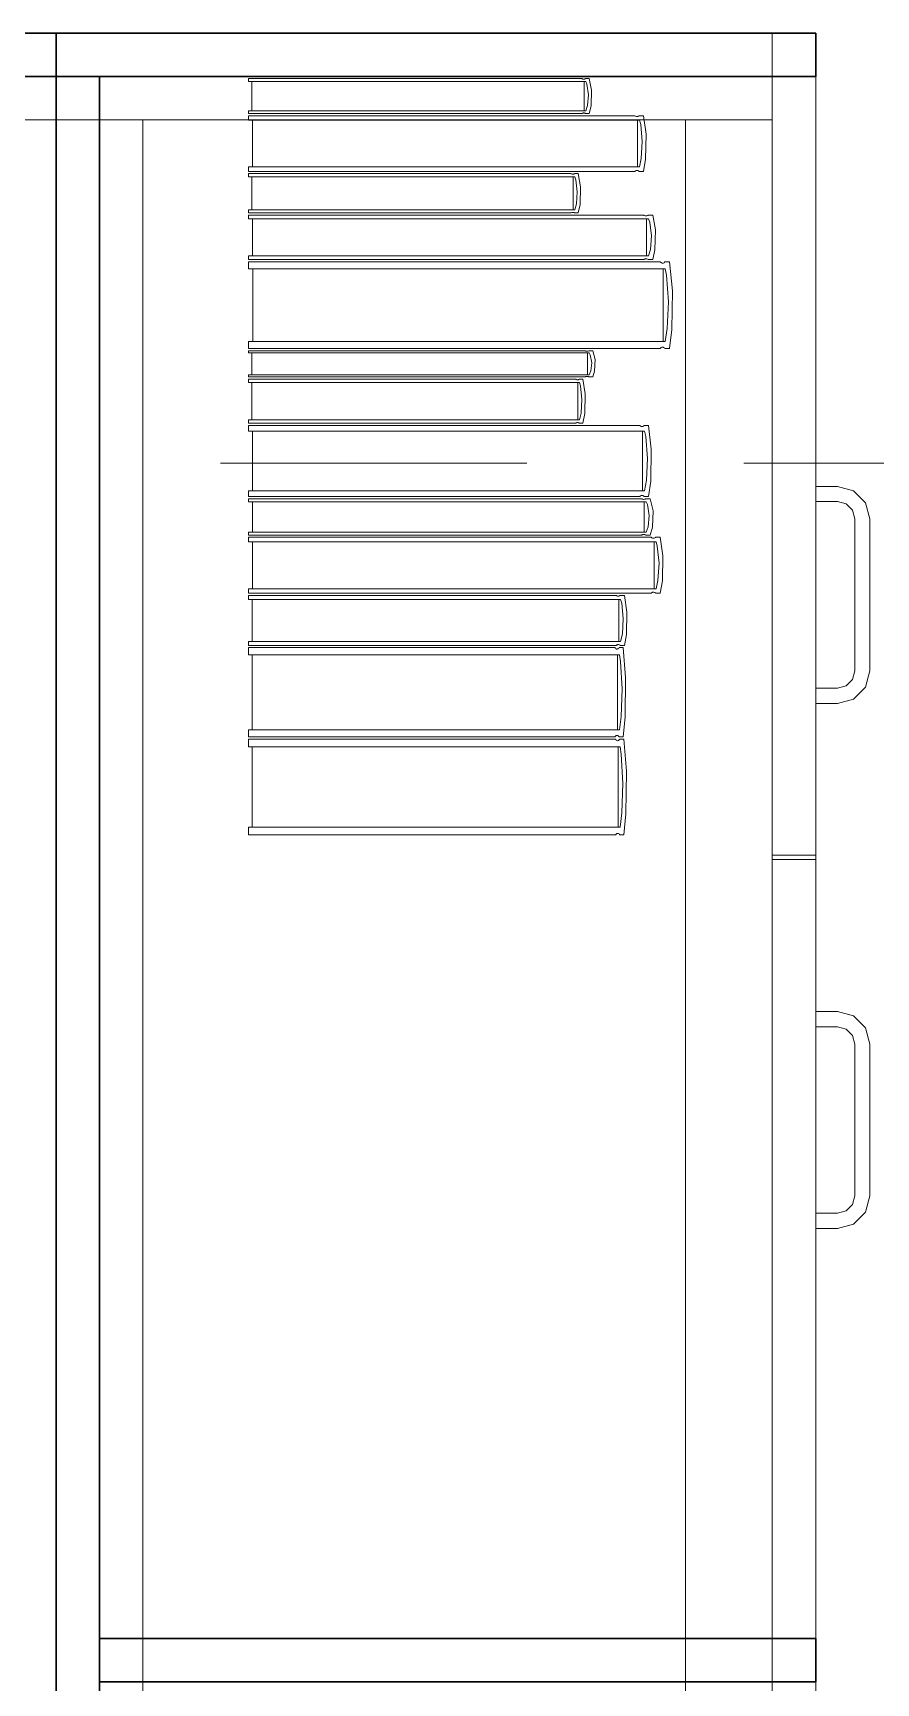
# Model space of a CAD drawing. Header units: inches. Extents: x -38 to 5698, y -33 to 92.
# Drawn here: x 105.841 to 106.23, y 38.838 to 39.598 of the extents above; entities that cross this region are included whole.
import ezdxf

# ---------------------------------------------------------------- set-up
doc = ezdxf.new("R2010")
doc.units = ezdxf.units.IN
doc.header["$MEASUREMENT"] = 0
doc.set_wipeout_variables(frame=1)
doc.linetypes.add('Hidden Line', pattern=[0.195611, 0.141111, -0.0545])
doc.linetypes.add('Wipeout_Contour', pattern=[1, 0, -1])
doc.layers.add('08 _ STR _ EXT _ 09 Vigas', color=7, linetype='Continuous')
doc.layers.add('Interior - Mobiliario', color=7, linetype='Continuous')

msp = doc.modelspace()

# ---------------------------------------------------------------- linework, layer by layer
at = {"layer": 'Interior - Mobiliario', "color": 175, "linetype": 'Continuous', "lineweight": 13}
for p, q in [((105.87193, 39.57827), (105.87193, 38.11827)), ((106.18193, 39.57827), (105.87193, 39.57827)), ((106.18193, 38.11827), (106.18193, 39.57827)), ((106.09719, 39.56982), (106.09679, 39.56486)), ((106.0985, 39.56469), (106.0987, 39.5719)), ((106.09607, 39.56244), (105.94059, 39.56244)), ((105.94059, 39.56244), (105.94059, 39.56115)), ((106.0942, 39.56115), (106.09433, 39.56124)), ((106.09433, 39.56124), (106.09453, 39.56133)), ((106.09453, 39.56133), (106.09475, 39.56139)), ((106.09475, 39.56139), (106.09498, 39.56142)), ((106.09498, 39.56142), (106.09521, 39.56142)), ((106.09521, 39.56142), (106.09543, 39.56138)), ((106.09543, 39.56138), (106.09565, 39.56132)), ((106.09565, 39.56132), (106.09585, 39.56122)), ((106.09585, 39.56122), (106.09594, 39.56115)), ((106.09679, 39.56486), (106.09607, 39.56244)), ((106.09764, 39.56115), (106.0985, 39.56469)), ((106.14193, 39.55827), (105.89193, 39.55827)), ((105.94059, 39.56115), (106.0942, 39.56115)), ((106.11858, 39.56015), (105.94059, 39.56015)), ((105.94059, 39.56015), (105.94059, 39.5581)), ((105.94059, 39.5581), (106.12076, 39.5581)), ((105.94241, 39.5581), (105.94241, 39.53655)), ((106.09594, 39.56115), (106.09764, 39.56115)), ((106.11868, 39.56006), (106.11858, 39.56015)), ((106.11891, 39.5599), (106.11868, 39.56006)), ((106.11916, 39.55979), (106.11891, 39.5599)), ((106.11943, 39.55973), (106.11916, 39.55979)), ((106.1197, 39.55973), (106.11943, 39.55973)), ((106.11996, 39.55977), (106.1197, 39.55973)), ((106.11985, 39.53655), (106.11985, 39.5581)), ((106.12021, 39.55987), (106.11996, 39.55977)), ((106.12045, 39.56002), (106.12021, 39.55987)), ((106.1206, 39.56015), (106.12045, 39.56002)), ((106.12258, 39.56015), (106.1206, 39.56015)), ((106.12076, 39.5581), (106.1213, 39.55616)), ((106.1213, 39.55616), (106.12206, 39.54829)), ((106.1238, 39.5516), (106.12258, 39.56015)), ((106.18193, 39.55827), (106.14193, 39.55827)), ((106.12206, 39.54829), (106.12159, 39.5404)), ((106.12357, 39.54013), (106.1238, 39.5516)), ((106.12159, 39.5404), (106.12076, 39.53655)), ((106.12258, 39.5345), (106.12357, 39.54013)), ((106.12076, 39.53655), (105.94059, 39.53655)), ((105.94059, 39.53655), (105.94059, 39.5345)), ((105.94059, 39.5345), (106.11858, 39.5345)), ((106.08921, 39.5335), (105.94059, 39.5335)), ((105.94059, 39.5335), (105.94059, 39.53205)), ((105.94059, 39.53205), (106.09102, 39.53205)), ((105.94211, 39.53205), (105.94211, 39.51676)), ((106.08929, 39.53343), (106.08921, 39.5335)), ((106.08948, 39.53332), (106.08929, 39.53343)), ((106.08969, 39.53324), (106.08948, 39.53332)), ((106.08991, 39.5332), (106.08969, 39.53324)), ((106.09014, 39.5332), (106.08991, 39.5332)), ((106.09036, 39.53323), (106.09014, 39.5332)), ((106.09026, 39.51676), (106.09026, 39.53205)), ((106.09057, 39.5333), (106.09036, 39.53323)), ((106.09077, 39.5334), (106.09057, 39.5333)), ((106.09089, 39.5335), (106.09077, 39.5334)), ((106.09254, 39.5335), (106.09089, 39.5335)), ((106.09102, 39.53205), (106.09147, 39.53067)), ((106.09356, 39.52743), (106.09254, 39.5335)), ((106.11858, 39.5345), (106.11873, 39.53464)), ((106.11873, 39.53464), (106.11897, 39.53479)), ((106.11897, 39.53479), (106.11922, 39.53488)), ((106.11922, 39.53488), (106.11949, 39.53493)), ((106.11949, 39.53493), (106.11975, 39.53492)), ((106.11975, 39.53492), (106.12002, 39.53487)), ((106.12002, 39.53487), (106.12027, 39.53476)), ((106.12027, 39.53476), (106.1205, 39.5346)), ((106.1205, 39.5346), (106.1206, 39.5345)), ((106.1206, 39.5345), (106.12258, 39.5345)), ((106.09147, 39.53067), (106.09211, 39.52509)), ((106.09211, 39.52509), (106.09172, 39.51949)), ((106.09337, 39.5193), (106.09356, 39.52743)), ((106.09102, 39.51676), (105.94059, 39.51676)), ((105.94059, 39.51676), (105.94059, 39.51531)), ((106.08974, 39.51558), (106.08996, 39.51561)), ((106.08996, 39.51561), (106.09019, 39.51561)), ((106.09019, 39.51561), (106.09041, 39.51557)), ((106.09172, 39.51949), (106.09102, 39.51676)), ((106.09254, 39.51531), (106.09337, 39.5193)), ((105.94059, 39.51531), (106.08921, 39.51531)), ((106.12274, 39.51431), (105.94059, 39.51431)), ((105.94059, 39.51431), (105.94059, 39.51267)), ((105.94059, 39.51267), (106.12497, 39.51267)), ((105.94245, 39.51267), (105.94245, 39.49549)), ((106.08921, 39.51531), (106.08933, 39.51541)), ((106.08933, 39.51541), (106.08953, 39.51551)), ((106.08953, 39.51551), (106.08974, 39.51558)), ((106.09041, 39.51557), (106.09061, 39.51549)), ((106.09061, 39.51549), (106.09081, 39.51538)), ((106.09081, 39.51538), (106.09089, 39.51531)), ((106.09089, 39.51531), (106.09254, 39.51531)), ((106.12285, 39.51423), (106.12274, 39.51431)), ((106.12308, 39.5141), (106.12285, 39.51423)), ((106.12334, 39.51402), (106.12308, 39.5141)), ((106.12361, 39.51397), (106.12334, 39.51402)), ((106.12388, 39.51397), (106.12361, 39.51397)), ((106.12415, 39.514), (106.12388, 39.51397)), ((106.12404, 39.49549), (106.12404, 39.51267)), ((106.12441, 39.51408), (106.12415, 39.514)), ((106.12465, 39.5142), (106.12441, 39.51408)), ((106.12481, 39.51431), (106.12465, 39.5142)), ((106.12683, 39.51431), (106.12481, 39.51431)), ((106.12497, 39.51267), (106.12552, 39.51112)), ((106.12552, 39.51112), (106.1263, 39.50485)), ((106.12808, 39.50749), (106.12683, 39.51431)), ((106.1263, 39.50485), (106.12582, 39.49856)), ((106.12785, 39.49834), (106.12808, 39.50749)), ((106.12497, 39.49549), (105.94059, 39.49549)), ((105.94059, 39.49549), (105.94059, 39.49386)), ((105.94059, 39.49386), (106.12274, 39.49386)), ((106.13034, 39.49286), (105.94059, 39.49286)), ((105.94059, 39.49286), (105.94059, 39.48965)), ((106.12274, 39.49386), (106.1229, 39.49397)), ((106.1229, 39.49397), (106.12314, 39.49408)), ((106.12314, 39.49408), (106.1234, 39.49416)), ((106.1234, 39.49416), (106.12367, 39.4942)), ((106.12367, 39.4942), (106.12394, 39.4942)), ((106.12394, 39.4942), (106.12421, 39.49415)), ((106.12421, 39.49415), (106.12447, 39.49406)), ((106.12447, 39.49406), (106.1247, 39.49394)), ((106.1247, 39.49394), (106.12481, 39.49386)), ((106.12481, 39.49386), (106.12683, 39.49386)), ((106.12582, 39.49856), (106.12497, 39.49549)), ((106.12683, 39.49386), (106.12785, 39.49834)), ((106.13045, 39.4927), (106.13034, 39.49286)), ((106.13249, 39.49286), (106.13233, 39.49264)), ((106.1346, 39.49286), (106.13249, 39.49286)), ((106.1359, 39.4795), (106.1346, 39.49286)), ((105.94059, 39.48965), (106.13266, 39.48965)), ((105.94253, 39.48965), (105.94253, 39.45601)), ((106.13069, 39.49246), (106.13045, 39.4927)), ((106.13096, 39.49229), (106.13069, 39.49246)), ((106.13124, 39.4922), (106.13096, 39.49229)), ((106.13153, 39.49219), (106.13124, 39.4922)), ((106.13181, 39.49226), (106.13153, 39.49219)), ((106.13169, 39.45601), (106.13169, 39.48965)), ((106.13208, 39.49241), (106.13181, 39.49226)), ((106.13233, 39.49264), (106.13208, 39.49241)), ((106.13266, 39.48965), (106.13324, 39.48662)), ((106.13324, 39.48662), (106.13405, 39.47434)), ((106.13566, 39.46159), (106.1359, 39.4795)), ((106.13405, 39.47434), (106.13355, 39.46201)), ((106.13266, 39.45601), (105.94059, 39.45601)), ((105.94059, 39.45601), (105.94059, 39.4528)), ((106.13355, 39.46201), (106.13266, 39.45601)), ((106.1346, 39.4528), (106.13566, 39.46159)), ((105.94059, 39.4528), (106.13034, 39.4528)), ((106.09574, 39.4518), (105.94059, 39.4518)), ((105.94059, 39.4518), (105.94059, 39.45084)), ((105.94059, 39.45084), (106.09763, 39.45084)), ((105.94218, 39.45084), (105.94218, 39.44073)), ((106.09582, 39.45176), (106.09574, 39.4518)), ((106.09602, 39.45168), (106.09582, 39.45176)), ((106.09624, 39.45163), (106.09602, 39.45168)), ((106.09647, 39.45161), (106.09624, 39.45163)), ((106.0967, 39.4516), (106.09647, 39.45161)), ((106.09694, 39.45163), (106.0967, 39.4516)), ((106.09684, 39.44073), (106.09684, 39.45084)), ((106.09716, 39.45167), (106.09694, 39.45163)), ((106.09736, 39.45174), (106.09716, 39.45167)), ((106.09749, 39.4518), (106.09736, 39.45174)), ((106.09922, 39.4518), (106.09749, 39.4518)), ((106.09763, 39.45084), (106.0981, 39.44993)), ((106.0981, 39.44993), (106.09876, 39.44624)), ((106.10028, 39.44779), (106.09922, 39.4518)), ((106.10008, 39.44241), (106.10028, 39.44779)), ((106.13034, 39.4528), (106.1305, 39.45302)), ((106.1305, 39.45302), (106.13075, 39.45325)), ((106.13075, 39.45325), (106.13102, 39.4534)), ((106.13102, 39.4534), (106.1313, 39.45347)), ((106.1313, 39.45347), (106.13159, 39.45346)), ((106.13159, 39.45346), (106.13187, 39.45337)), ((106.13187, 39.45337), (106.13214, 39.4532)), ((106.13214, 39.4532), (106.13238, 39.45296)), ((106.13238, 39.45296), (106.13249, 39.4528)), ((106.13249, 39.4528), (106.1346, 39.4528)), ((106.09763, 39.44073), (105.94059, 39.44073)), ((105.94059, 39.44073), (105.94059, 39.43977)), ((105.94059, 39.43977), (106.09574, 39.43977)), ((106.09574, 39.43977), (106.09587, 39.43983)), ((106.09587, 39.43983), (106.09607, 39.4399)), ((106.09607, 39.4399), (106.09629, 39.43995)), ((106.09629, 39.43995), (106.09652, 39.43997)), ((106.09652, 39.43997), (106.09676, 39.43996)), ((106.09676, 39.43996), (106.09699, 39.43994)), ((106.09699, 39.43994), (106.0972, 39.43989)), ((106.0972, 39.43989), (106.0974, 39.43981)), ((106.0974, 39.43981), (106.09749, 39.43977)), ((106.09749, 39.43977), (106.09922, 39.43977)), ((106.09836, 39.44253), (106.09763, 39.44073)), ((106.09876, 39.44624), (106.09836, 39.44253)), ((106.09922, 39.43977), (106.10008, 39.44241)), ((106.09132, 39.43877), (105.94059, 39.43877)), ((105.94059, 39.43877), (105.94059, 39.43714)), ((105.94059, 39.43714), (106.09316, 39.43714)), ((105.94213, 39.43714), (105.94213, 39.42002)), ((106.09141, 39.43869), (106.09132, 39.43877)), ((106.0916, 39.43856), (106.09141, 39.43869)), ((106.09181, 39.43848), (106.0916, 39.43856)), ((106.09204, 39.43843), (106.09181, 39.43848)), ((106.09226, 39.43843), (106.09204, 39.43843)), ((106.09249, 39.43846), (106.09226, 39.43843)), ((106.09239, 39.42002), (106.09239, 39.43714)), ((106.0927, 39.43854), (106.09249, 39.43846)), ((106.0929, 39.43866), (106.0927, 39.43854)), ((106.09303, 39.43877), (106.0929, 39.43866)), ((106.0947, 39.43877), (106.09303, 39.43877)), ((106.09316, 39.43714), (106.09362, 39.43559)), ((106.09362, 39.43559), (106.09426, 39.42934)), ((106.09574, 39.43197), (106.0947, 39.43877)), ((106.09555, 39.42286), (106.09574, 39.43197)), ((106.09426, 39.42934), (106.09387, 39.42307)), ((106.09316, 39.42002), (105.94059, 39.42002)), ((105.94059, 39.42002), (105.94059, 39.41839)), ((105.94059, 39.41839), (106.09132, 39.41839)), ((106.12089, 39.41739), (105.94059, 39.41739)), ((105.94059, 39.41739), (105.94059, 39.41476)), ((106.09132, 39.41839), (106.09145, 39.4185)), ((106.09145, 39.4185), (106.09165, 39.41861)), ((106.09165, 39.41861), (106.09186, 39.41869)), ((106.09186, 39.41869), (106.09209, 39.41873)), ((106.09209, 39.41873), (106.09231, 39.41872)), ((106.09231, 39.41872), (106.09254, 39.41868)), ((106.09254, 39.41868), (106.09275, 39.41859)), ((106.09275, 39.41859), (106.09294, 39.41847)), ((106.09294, 39.41847), (106.09303, 39.41839)), ((106.09303, 39.41839), (106.0947, 39.41839)), ((106.09387, 39.42307), (106.09316, 39.42002)), ((106.0947, 39.41839), (106.09555, 39.42286)), ((106.12099, 39.41726), (106.12089, 39.41739)), ((106.12122, 39.41706), (106.12099, 39.41726)), ((106.12147, 39.41692), (106.12122, 39.41706)), ((106.12174, 39.41685), (106.12147, 39.41692)), ((106.12201, 39.41684), (106.12174, 39.41685)), ((106.12228, 39.4169), (106.12201, 39.41684)), ((106.12254, 39.41702), (106.12228, 39.4169)), ((106.12278, 39.41721), (106.12254, 39.41702)), ((106.12293, 39.41739), (106.12278, 39.41721)), ((106.12493, 39.41739), (106.12293, 39.41739)), ((106.12617, 39.40645), (106.12493, 39.41739)), ((105.94059, 39.41476), (106.12309, 39.41476)), ((105.94243, 39.41476), (105.94243, 39.38721)), ((106.12217, 39.38721), (106.12217, 39.41476)), ((106.12309, 39.41476), (106.12363, 39.41228)), ((106.12363, 39.41228), (106.1244, 39.40222)), ((106.1244, 39.40222), (106.12393, 39.39212)), ((106.12594, 39.39178), (106.12617, 39.40645)), ((106.12309, 39.38721), (105.94059, 39.38721)), ((105.94059, 39.38721), (105.94059, 39.38459)), ((106.12393, 39.39212), (106.12309, 39.38721)), ((106.12493, 39.38459), (106.12594, 39.39178)), ((106.21193, 39.38927), (106.20193, 39.38927)), ((106.20193, 39.38927), (106.20193, 39.38227)), ((106.21943, 39.38726), (106.21193, 39.38927)), ((106.22492, 39.38177), (106.21943, 39.38726)), ((105.94059, 39.38459), (106.12089, 39.38459)), ((106.12168, 39.38359), (105.94059, 39.38359)), ((105.94059, 39.38359), (105.94059, 39.38225)), ((105.94059, 39.38225), (106.1239, 39.38225)), ((105.94244, 39.38225), (105.94244, 39.36816)), ((106.12089, 39.38459), (106.12104, 39.38476)), ((106.12104, 39.38476), (106.12127, 39.38495)), ((106.12127, 39.38495), (106.12153, 39.38508)), ((106.12153, 39.38508), (106.1218, 39.38514)), ((106.12179, 39.38352), (106.12168, 39.38359)), ((106.12202, 39.38342), (106.12179, 39.38352)), ((106.1218, 39.38514), (106.12207, 39.38513)), ((106.12227, 39.38335), (106.12202, 39.38342)), ((106.12207, 39.38513), (106.12234, 39.38505)), ((106.12254, 39.38331), (106.12227, 39.38335)), ((106.12234, 39.38505), (106.12259, 39.38492)), ((106.12281, 39.38331), (106.12254, 39.38331)), ((106.12259, 39.38492), (106.12283, 39.38472)), ((106.12308, 39.38334), (106.12281, 39.38331)), ((106.12283, 39.38472), (106.12293, 39.38459)), ((106.12293, 39.38459), (106.12493, 39.38459)), ((106.12297, 39.36816), (106.12297, 39.38225)), ((106.12334, 39.3834), (106.12308, 39.38334)), ((106.12358, 39.3835), (106.12334, 39.3834)), ((106.12373, 39.38359), (106.12358, 39.3835)), ((106.12575, 39.38359), (106.12373, 39.38359)), ((106.1239, 39.38225), (106.12444, 39.38098)), ((106.12444, 39.38098), (106.12522, 39.37584)), ((106.12699, 39.378), (106.12575, 39.38359)), ((106.20193, 39.38227), (106.21193, 39.38227)), ((106.21193, 39.38227), (106.21593, 39.3812)), ((106.21593, 39.3812), (106.21886, 39.37827)), ((106.22693, 39.37427), (106.22492, 39.38177)), ((106.12522, 39.37584), (106.12475, 39.37068)), ((106.12676, 39.3705), (106.12699, 39.378)), ((106.21886, 39.37827), (106.21993, 39.37427)), ((106.21993, 39.37427), (106.21993, 39.30427)), ((106.22693, 39.30427), (106.22693, 39.37427)), ((106.1239, 39.36816), (105.94059, 39.36816)), ((105.94059, 39.36816), (105.94059, 39.36682)), ((105.94059, 39.36682), (106.12168, 39.36682)), ((106.12613, 39.36582), (105.94059, 39.36582)), ((105.94059, 39.36582), (105.94059, 39.36376)), ((105.94059, 39.36376), (106.12839, 39.36376)), ((105.94249, 39.36376), (105.94249, 39.34214)), ((106.12168, 39.36682), (106.12184, 39.36691)), ((106.12184, 39.36691), (106.12207, 39.36701)), ((106.12207, 39.36701), (106.12233, 39.36707)), ((106.12233, 39.36707), (106.1226, 39.3671)), ((106.1226, 39.3671), (106.12287, 39.3671)), ((106.12287, 39.3671), (106.12314, 39.36706)), ((106.12314, 39.36706), (106.1234, 39.36699)), ((106.1234, 39.36699), (106.12363, 39.36689)), ((106.12363, 39.36689), (106.12373, 39.36682)), ((106.12373, 39.36682), (106.12575, 39.36682)), ((106.12475, 39.37068), (106.1239, 39.36816)), ((106.12575, 39.36682), (106.12676, 39.3705)), ((106.12623, 39.36572), (106.12613, 39.36582)), ((106.12647, 39.36557), (106.12623, 39.36572)), ((106.12673, 39.36546), (106.12647, 39.36557)), ((106.12701, 39.3654), (106.12673, 39.36546)), ((106.12729, 39.36539), (106.12701, 39.3654)), ((106.12756, 39.36544), (106.12729, 39.36539)), ((106.12744, 39.34214), (106.12744, 39.36376)), ((106.12783, 39.36554), (106.12756, 39.36544)), ((106.12807, 39.36569), (106.12783, 39.36554)), ((106.12823, 39.36582), (106.12807, 39.36569)), ((106.13029, 39.36582), (106.12823, 39.36582)), ((106.12839, 39.36376), (106.12895, 39.36181)), ((106.13156, 39.35724), (106.13029, 39.36582)), ((106.12895, 39.36181), (106.12975, 39.35392)), ((106.13133, 39.34573), (106.13156, 39.35724)), ((106.12975, 39.35392), (106.12926, 39.346)), ((106.12839, 39.34214), (105.94059, 39.34214)), ((105.94059, 39.34214), (105.94059, 39.34008)), ((106.12926, 39.346), (106.12839, 39.34214)), ((106.13029, 39.34008), (106.13133, 39.34573)), ((105.94059, 39.34008), (106.12613, 39.34008)), ((106.11, 39.33908), (105.94059, 39.33908)), ((105.94059, 39.33908), (105.94059, 39.33723)), ((105.94059, 39.33723), (106.11206, 39.33723)), ((105.94232, 39.33723), (105.94232, 39.31784)), ((106.11009, 39.33899), (106.11, 39.33908)), ((106.11031, 39.33885), (106.11009, 39.33899)), ((106.11055, 39.33875), (106.11031, 39.33885)), ((106.1108, 39.3387), (106.11055, 39.33875)), ((106.11105, 39.3387), (106.1108, 39.3387)), ((106.11131, 39.33874), (106.11105, 39.3387)), ((106.1112, 39.31784), (106.1112, 39.33723)), ((106.11155, 39.33883), (106.11131, 39.33874)), ((106.11177, 39.33896), (106.11155, 39.33883)), ((106.11191, 39.33908), (106.11177, 39.33896)), ((106.1138, 39.33908), (106.11191, 39.33908)), ((106.11206, 39.33723), (106.11258, 39.33548)), ((106.11258, 39.33548), (106.1133, 39.3284)), ((106.11496, 39.33138), (106.1138, 39.33908)), ((106.12613, 39.34008), (106.12628, 39.34022)), ((106.12628, 39.34022), (106.12653, 39.34037)), ((106.12653, 39.34037), (106.12679, 39.34047)), ((106.12679, 39.34047), (106.12707, 39.34051)), ((106.12707, 39.34051), (106.12735, 39.34051)), ((106.12735, 39.34051), (106.12762, 39.34045)), ((106.12762, 39.34045), (106.12788, 39.34034)), ((106.12788, 39.34034), (106.12812, 39.34018)), ((106.12812, 39.34018), (106.12823, 39.34008)), ((106.12823, 39.34008), (106.13029, 39.34008)), ((106.1133, 39.3284), (106.11286, 39.3213)), ((106.11474, 39.32105), (106.11496, 39.33138)), ((106.11286, 39.3213), (106.11206, 39.31784)), ((106.1138, 39.31599), (106.11474, 39.32105)), ((106.11206, 39.31784), (105.94059, 39.31784)), ((105.94059, 39.31784), (105.94059, 39.31599)), ((105.94059, 39.31599), (106.11, 39.31599)), ((106.10942, 39.31499), (105.94059, 39.31499)), ((105.94059, 39.31499), (105.94059, 39.3117)), ((105.94059, 39.3117), (106.11148, 39.3117)), ((105.94232, 39.3117), (105.94232, 39.27712)), ((106.10952, 39.31483), (106.10942, 39.31499)), ((106.10973, 39.31458), (106.10952, 39.31483)), ((106.10997, 39.31441), (106.10973, 39.31458)), ((106.11022, 39.31431), (106.10997, 39.31441)), ((106.11, 39.31599), (106.11014, 39.31611)), ((106.11014, 39.31611), (106.11036, 39.31625)), ((106.11048, 39.3143), (106.11022, 39.31431)), ((106.11036, 39.31625), (106.1106, 39.31633)), ((106.11073, 39.31438), (106.11048, 39.3143)), ((106.1106, 39.31633), (106.11085, 39.31638)), ((106.11062, 39.27712), (106.11062, 39.3117)), ((106.11097, 39.31453), (106.11073, 39.31438)), ((106.11085, 39.31638), (106.11111, 39.31637)), ((106.11119, 39.31477), (106.11097, 39.31453)), ((106.11111, 39.31637), (106.11136, 39.31632)), ((106.11133, 39.31499), (106.11119, 39.31477)), ((106.11321, 39.31499), (106.11133, 39.31499)), ((106.11136, 39.31632), (106.1116, 39.31622)), ((106.11148, 39.3117), (106.11199, 39.30858)), ((106.1116, 39.31622), (106.11182, 39.31608)), ((106.11182, 39.31608), (106.11191, 39.31599)), ((106.11191, 39.31599), (106.1138, 39.31599)), ((106.11437, 39.30126), (106.11321, 39.31499)), ((106.11199, 39.30858), (106.11271, 39.29596)), ((106.21993, 39.30427), (106.21886, 39.30027)), ((106.22492, 39.29677), (106.22693, 39.30427)), ((106.11271, 39.29596), (106.11228, 39.28329)), ((106.11415, 39.28286), (106.11437, 39.30126)), ((106.20193, 39.29627), (106.20193, 39.28927)), ((106.21193, 39.29627), (106.20193, 39.29627)), ((106.21593, 39.29734), (106.21193, 39.29627)), ((106.21886, 39.30027), (106.21593, 39.29734)), ((106.21943, 39.29128), (106.22492, 39.29677)), ((106.20193, 39.28927), (106.21193, 39.28927)), ((106.21193, 39.28927), (106.21943, 39.29128)), ((106.11228, 39.28329), (106.11148, 39.27712)), ((106.11321, 39.27383), (106.11415, 39.28286)), ((106.11148, 39.27712), (105.94059, 39.27712)), ((105.94059, 39.27712), (105.94059, 39.27383)), ((105.94059, 39.27383), (106.10942, 39.27383)), ((106.10976, 39.27283), (105.94059, 39.27283)), ((105.94059, 39.27283), (105.94059, 39.2693)), ((106.10942, 39.27383), (106.10956, 39.27405)), ((106.10956, 39.27405), (106.10978, 39.27429)), ((106.10986, 39.27266), (106.10976, 39.27283)), ((106.10978, 39.27429), (106.11003, 39.27444)), ((106.11007, 39.27239), (106.10986, 39.27266)), ((106.11003, 39.27444), (106.11028, 39.27452)), ((106.11031, 39.2722), (106.11007, 39.27239)), ((106.11028, 39.27452), (106.11053, 39.27451)), ((106.11053, 39.27451), (106.11078, 39.27442)), ((106.11078, 39.27442), (106.11102, 39.27424)), ((106.11102, 39.27424), (106.11124, 39.27399)), ((106.11131, 39.27234), (106.11107, 39.27217)), ((106.11124, 39.27399), (106.11133, 39.27383)), ((106.11153, 39.27259), (106.11131, 39.27234)), ((106.11133, 39.27383), (106.11321, 39.27383)), ((106.11168, 39.27283), (106.11153, 39.27259)), ((106.11356, 39.27283), (106.11168, 39.27283)), ((106.11472, 39.2581), (106.11356, 39.27283)), ((105.94059, 39.2693), (106.11183, 39.2693)), ((105.94232, 39.2693), (105.94232, 39.23218)), ((106.11056, 39.2721), (106.11031, 39.2722)), ((106.11082, 39.27209), (106.11056, 39.2721)), ((106.11107, 39.27217), (106.11082, 39.27209)), ((106.11096, 39.23218), (106.11096, 39.2693)), ((106.11183, 39.2693), (106.11234, 39.26595)), ((106.11234, 39.26595), (106.11306, 39.2524)), ((106.1145, 39.23834), (106.11472, 39.2581)), ((106.11306, 39.2524), (106.11262, 39.2388)), ((106.11262, 39.2388), (106.11183, 39.23218)), ((106.11356, 39.22865), (106.1145, 39.23834)), ((106.11183, 39.23218), (105.94059, 39.23218)), ((105.94059, 39.23218), (105.94059, 39.22865)), ((105.94059, 39.22865), (106.10976, 39.22865)), ((106.10976, 39.22865), (106.1099, 39.22888)), ((106.1099, 39.22888), (106.11012, 39.22914)), ((106.11012, 39.22914), (106.11037, 39.2293)), ((106.11037, 39.2293), (106.11062, 39.22939)), ((106.11062, 39.22939), (106.11087, 39.22938)), ((106.11087, 39.22938), (106.11112, 39.22927)), ((106.11112, 39.22927), (106.11136, 39.22909)), ((106.11136, 39.22909), (106.11158, 39.22882)), ((106.11158, 39.22882), (106.11168, 39.22865)), ((106.11168, 39.22865), (106.11356, 39.22865)), ((106.20193, 39.21927), (106.18193, 39.21927)), ((106.20193, 39.21727), (106.18193, 39.21727)), ((106.20193, 39.14727), (106.21193, 39.14727)), ((106.20193, 39.14027), (106.20193, 39.14727)), ((106.21193, 39.14727), (106.21943, 39.14526)), ((106.21943, 39.14526), (106.22492, 39.13977)), ((106.21193, 39.14027), (106.20193, 39.14027)), ((106.21593, 39.1392), (106.21193, 39.14027)), ((106.21886, 39.13627), (106.21593, 39.1392)), ((106.21993, 39.13227), (106.21886, 39.13627)), ((106.22492, 39.13977), (106.22693, 39.13227)), ((106.21993, 39.06227), (106.21993, 39.13227)), ((106.22693, 39.13227), (106.22693, 39.06227)), ((106.21886, 39.05827), (106.21993, 39.06227)), ((106.22693, 39.06227), (106.22492, 39.05477)), ((106.20193, 39.05427), (106.21193, 39.05427)), ((106.20193, 39.04727), (106.20193, 39.05427)), ((106.21193, 39.05427), (106.21593, 39.05534)), ((106.21593, 39.05534), (106.21886, 39.05827)), ((106.22492, 39.05477), (106.21943, 39.04928)), ((106.21193, 39.04727), (106.20193, 39.04727)), ((106.21943, 39.04928), (106.21193, 39.04727))]:
    msp.add_line(p, q, dxfattribs=at)

# ---------------------------------------------------------------- next in the draw order: wipeouts: each hides what was drawn before it
at = {"color": 254, "linetype": 'Wipeout_Contour', "lineweight": 0, "ltscale": 3274.07405}
msp.add_wipeout([(106.20193, 38.83827), (106.20193, 38.85827), (105.87193, 38.85827), (105.87193, 38.83827)], dxfattribs=at).dxf.layer = 'Interior - Mobiliario'

# ---------------------------------------------------------------- next in the draw order: linework, layer by layer
at = {"layer": 'Interior - Mobiliario', "color": 175, "linetype": 'Continuous', "lineweight": 13}
for p, q in [((105.89193, 38.13827), (105.89193, 39.55827)), ((106.14193, 39.55827), (106.14193, 38.13827)), ((106.18193, 38.13827), (106.18193, 39.55827)), ((106.18193, 38.85827), (106.18193, 39.21727)), ((106.20193, 38.85827), (106.20193, 39.21727)), ((105.87193, 38.85827), (105.87193, 38.83827)), ((106.20193, 38.85827), (105.87193, 38.85827)), ((106.20193, 38.85827), (106.18193, 38.85827)), ((106.20193, 38.83827), (106.20193, 38.85827)), ((106.20193, 38.83827), (106.20193, 38.85827)), ((105.87193, 38.83827), (106.20193, 38.83827)), ((106.18193, 38.83827), (106.18193, 38.47927)), ((106.20193, 38.83827), (106.18193, 38.83827)), ((106.20193, 38.83827), (106.20193, 38.47927))]:
    msp.add_line(p, q, dxfattribs=at)
at = {"layer": 'Interior - Mobiliario', "color": 175, "linetype": 'Continuous', "lineweight": 30}
for p, q in [((106.20193, 38.85827), (105.87193, 38.85827)), ((105.87193, 38.85827), (105.87193, 38.83827)), ((106.20193, 38.85827), (106.20193, 38.83827)), ((106.20193, 38.83827), (105.87193, 38.83827))]:
    msp.add_line(p, q, dxfattribs=at)

# ---------------------------------------------------------------- next in the draw order: wipeouts: each hides what was drawn before it
at = {"color": 254, "linetype": 'Wipeout_Contour', "lineweight": 0, "ltscale": 3273.376073}
msp.add_wipeout([(105.87193, 38.11827), (105.87193, 39.57827), (105.85193, 39.57827), (105.85193, 38.11827)], dxfattribs=at).dxf.layer = 'Interior - Mobiliario'

# ---------------------------------------------------------------- next in the draw order: linework, layer by layer
at = {"layer": 'Interior - Mobiliario', "color": 175, "linetype": 'Continuous', "lineweight": 30}
for p, q in [((105.87193, 39.57827), (105.85193, 39.57827)), ((105.85193, 39.57827), (105.85193, 38.11827)), ((105.87193, 39.57827), (105.87193, 38.11827))]:
    msp.add_line(p, q, dxfattribs=at)
at = {"layer": 'Interior - Mobiliario', "color": 175, "linetype": 'Continuous', "lineweight": 13}
for p, q in [((105.85193, 39.57827), (105.85193, 38.11827)), ((105.87193, 39.57827), (105.85193, 39.57827)), ((105.87193, 38.11827), (105.87193, 39.57827)), ((105.85193, 39.55827), (105.85193, 38.13827)), ((105.89193, 39.55827), (105.85193, 39.55827)), ((105.87193, 38.85827), (105.87193, 38.83827)), ((106.20193, 38.85827), (105.87193, 38.85827)), ((105.87193, 38.83827), (106.20193, 38.83827))]:
    msp.add_line(p, q, dxfattribs=at)

# ---------------------------------------------------------------- next in the draw order: wipeouts: each hides what was drawn before it
at = {"color": 254, "linetype": 'Wipeout_Contour', "lineweight": 0, "ltscale": 3274.175917}
msp.add_wipeout([(106.20193, 39.57827), (106.20193, 39.59827), (105.85193, 39.59827), (105.85193, 39.57827)], dxfattribs=at).dxf.layer = 'Interior - Mobiliario'

# ---------------------------------------------------------------- next in the draw order: linework, layer by layer
at = {"layer": 'Interior - Mobiliario', "color": 175, "linetype": 'Continuous', "lineweight": 30}
for p, q in [((106.20193, 39.59827), (105.85193, 39.59827)), ((105.85193, 39.59827), (105.85193, 39.57827)), ((106.20193, 39.59827), (106.20193, 39.57827)), ((106.20193, 39.57827), (105.85193, 39.57827))]:
    msp.add_line(p, q, dxfattribs=at)
at = {"layer": 'Interior - Mobiliario', "color": 175, "linetype": 'Continuous', "lineweight": 13}
for p, q in [((105.85193, 39.59827), (105.85193, 39.57827)), ((106.20193, 39.59827), (105.85193, 39.59827)), ((105.85193, 39.59827), (105.85193, 39.55827)), ((106.18193, 39.59827), (105.85193, 39.59827)), ((105.85193, 38.09827), (105.85193, 39.59827)), ((105.85193, 39.59827), (106.20193, 39.59827)), ((106.18193, 39.55827), (106.18193, 39.59827)), ((106.20193, 39.57827), (106.20193, 39.59827)), ((106.20193, 39.59827), (106.20193, 38.09827)), ((105.85193, 39.57827), (106.20193, 39.57827)), ((105.85193, 39.57827), (105.85193, 38.11827)), ((106.20193, 39.57827), (105.85193, 39.57827)), ((105.87193, 39.57827), (105.87193, 38.11827)), ((106.20193, 39.57827), (105.87193, 39.57827)), ((105.87193, 39.57827), (105.87193, 38.11827)), ((106.18193, 39.57827), (105.87193, 39.57827)), ((105.87193, 39.57827), (105.87193, 38.11827)), ((106.18193, 39.57827), (105.87193, 39.57827)), ((106.0942, 39.57727), (105.94059, 39.57727)), ((105.94059, 39.57727), (105.94059, 39.57598)), ((106.09428, 39.57721), (106.0942, 39.57727)), ((106.09448, 39.57711), (106.09428, 39.57721)), ((106.0947, 39.57704), (106.09448, 39.57711)), ((106.09492, 39.57701), (106.0947, 39.57704)), ((106.09516, 39.577), (106.09492, 39.57701)), ((106.09538, 39.57703), (106.09516, 39.577)), ((106.0956, 39.57709), (106.09538, 39.57703)), ((106.09581, 39.57718), (106.0956, 39.57709)), ((106.09594, 39.57727), (106.09581, 39.57718)), ((106.09764, 39.57727), (106.09594, 39.57727)), ((106.0987, 39.5719), (106.09764, 39.57727)), ((106.18193, 38.11827), (106.18193, 39.57827)), ((106.18193, 38.11827), (106.18193, 39.57827)), ((106.18193, 39.57827), (106.18193, 39.21927)), ((106.20193, 39.57827), (106.18193, 39.57827)), ((106.20193, 38.11827), (106.20193, 39.57827)), ((106.20193, 38.11827), (106.20193, 39.57827)), ((106.20193, 39.57827), (106.20193, 39.21927)), ((105.94059, 39.57598), (106.09607, 39.57598)), ((105.94216, 39.57598), (105.94216, 39.56244)), ((106.09529, 39.56244), (106.09529, 39.57598)), ((106.09607, 39.57598), (106.09654, 39.57476)), ((106.09654, 39.57476), (106.09719, 39.56982))]:
    msp.add_line(p, q, dxfattribs=at)

# ---------------------------------------------------------------- next in the draw order: wipeouts: each hides what was drawn before it
at = {"color": 254, "linetype": 'Wipeout_Contour', "lineweight": 0, "ltscale": 3273.296163}
msp.add_wipeout([(105.83193, 38.11827), (105.85193, 38.11827), (105.85193, 39.57827), (105.83193, 39.57827)], dxfattribs=at).dxf.layer = 'Interior - Mobiliario'

# ---------------------------------------------------------------- next in the draw order: linework, layer by layer
at = {"layer": '08 _ STR _ EXT _ 09 Vigas', "color": 251, "linetype": 'Hidden Line', "lineweight": 13}
msp.add_line((102.06999, 39.4), (108.57, 39.4), dxfattribs=at)
at = {"layer": 'Interior - Mobiliario', "color": 175, "linetype": 'Continuous', "lineweight": 30}
for p, q in [((105.83193, 39.57827), (105.85193, 39.57827)), ((105.85193, 39.57827), (105.85193, 38.11827))]:
    msp.add_line(p, q, dxfattribs=at)
at = {"layer": 'Interior - Mobiliario', "color": 175, "linetype": 'Continuous', "lineweight": 13}
for p, q in [((105.83193, 39.57827), (105.85193, 39.57827)), ((105.85193, 39.57827), (105.85193, 38.11827)), ((105.81193, 39.55827), (105.85193, 39.55827)), ((105.85193, 39.55827), (105.85193, 38.13827))]:
    msp.add_line(p, q, dxfattribs=at)

# ---------------------------------------------------------------- next in the draw order: wipeouts: each hides what was drawn before it
at = {"color": 254, "linetype": 'Wipeout_Contour', "lineweight": 0, "ltscale": 3272.777557}
msp.add_wipeout([(105.50193, 39.57827), (105.85193, 39.57827), (105.85193, 39.59827), (105.50193, 39.59827)], dxfattribs=at).dxf.layer = 'Interior - Mobiliario'

# ---------------------------------------------------------------- next in the draw order: linework, layer by layer
at = {"layer": 'Interior - Mobiliario', "color": 175, "linetype": 'Continuous', "lineweight": 30}
for p, q in [((105.50193, 39.59827), (105.85193, 39.59827)), ((105.85193, 39.59827), (105.85193, 39.57827)), ((105.50193, 39.57827), (105.85193, 39.57827))]:
    msp.add_line(p, q, dxfattribs=at)
at = {"layer": 'Interior - Mobiliario', "color": 175, "linetype": 'Continuous', "lineweight": 13}
for p, q in [((105.50193, 39.59827), (105.85193, 39.59827)), ((105.85193, 39.59827), (105.50193, 39.59827)), ((105.52193, 39.59827), (105.85193, 39.59827)), ((105.85193, 39.59827), (105.85193, 39.57827)), ((105.85193, 39.59827), (105.85193, 39.55827)), ((105.85193, 38.09827), (105.85193, 39.59827)), ((105.85193, 39.57827), (105.50193, 39.57827)), ((105.50193, 39.57827), (105.85193, 39.57827)), ((105.85193, 39.57827), (105.85193, 38.11827))]:
    msp.add_line(p, q, dxfattribs=at)

doc.saveas('drawing.dxf')
